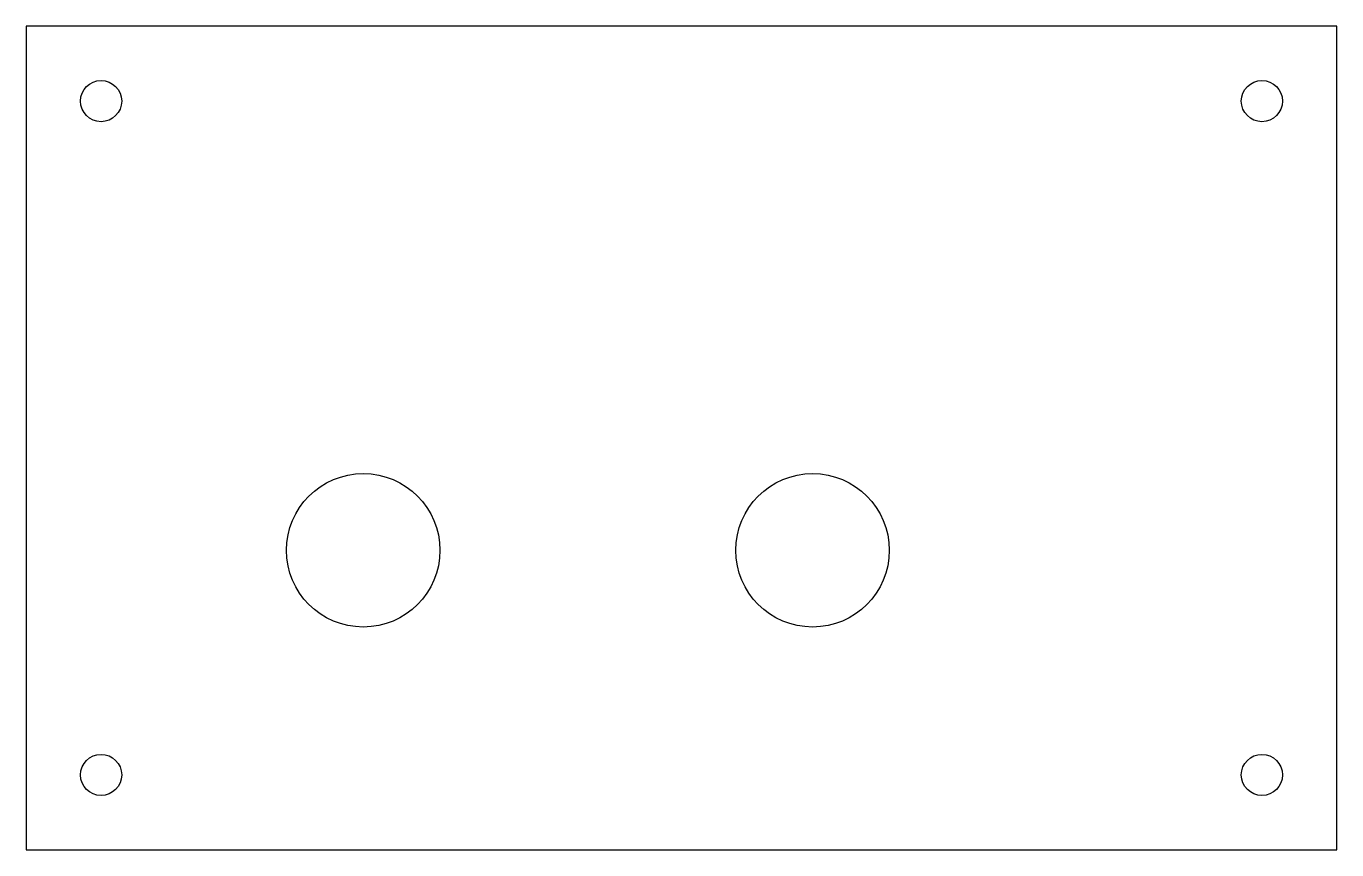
# Model space of a CAD drawing. Header units: millimetres. Extents: x 0 to 175, y 0 to 110.
import ezdxf

# ---------------------------------------------------------------- set-up
doc = ezdxf.new("R2010")
doc.units = ezdxf.units.MM
doc.layers.add('CUT_HOLES', color=7, linetype='Continuous')
doc.layers.add('CUT_OUTER', color=7, linetype='Continuous')

msp = doc.modelspace()

# ---------------------------------------------------------------- linework, layer by layer
at = {"layer": 'CUT_HOLES'}
for centre, radius in [((10, 100), 2.75), ((165, 100), 2.75), ((45, 40), 10.25), ((105, 40), 10.25), ((10, 10), 2.75), ((165, 10), 2.75)]:
    msp.add_circle(centre, radius, dxfattribs=at)
at = {"layer": 'CUT_OUTER'}
msp.add_lwpolyline([(0, 0), (175, 0), (175, 110), (0, 110)], close=True, dxfattribs=at)

doc.saveas('drawing.dxf')
